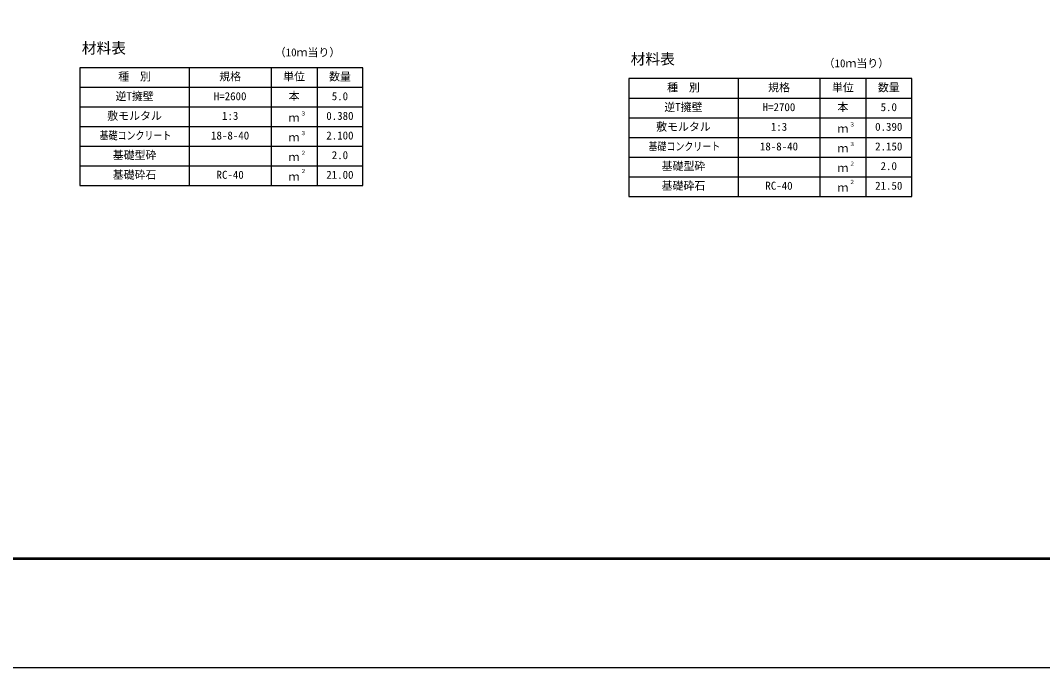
# Model space of a CAD drawing. Units: millimetres, scale not verified. Extents: x -42000 to 42000, y -14850 to 14850.
# Drawn here: x 14131 to 23489, y -14850 to -8921 of the extents above; entities that cross this region are included whole.
import ezdxf
from ezdxf.enums import TextEntityAlignment as Align

# ---------------------------------------------------------------- set-up
doc = ezdxf.new("R2010")
doc.units = ezdxf.units.MM
doc.header["$LTSCALE"] = 50
for name, color, linetype, lineweight in [('0-2_Defpoints', 5, 'Continuous', 25), ('0-4_HYO', 3, 'Continuous', 25), ('0-5_HYO2', 4, 'Continuous', 25), ('0-8_TXT', 7, 'Continuous', 25), ('0-9_WAKU', 3, 'Continuous', 25)]:
    doc.layers.add(name, color=color, linetype=linetype, lineweight=lineweight)
doc.styles.add('ＭＳ ゴシック', font='')
doc.styles.get('ＭＳ ゴシック').set_extended_font_data('MS Gothic')

msp = doc.modelspace()

# ---------------------------------------------------------------- linework, layer by layer
at = {"layer": '0-2_Defpoints'}
msp.add_lwpolyline([(0, -14850), (42000, -14850), (42000, 14850), (0, 14850)], close=True, dxfattribs=at)
at = {"layer": '0-4_HYO'}
for p, q in [((15676.34, -9354.23), (15676.34, -10434.23)), ((16426.34, -9354.23), (16426.34, -10434.23)), ((16846.34, -9354.23), (16846.34, -10434.23)), ((14676.34, -9534.23), (17266.34, -9534.23)), ((20701.34, -9454.23), (20701.34, -10534.23)), ((21451.34, -9454.23), (21451.34, -10534.23)), ((21871.34, -9454.23), (21871.34, -10534.23)), ((19701.34, -9634.23), (22291.34, -9634.23))]:
    msp.add_line(p, q, dxfattribs=at)
for points in [[(14676.34, -10434.23), (17266.34, -10434.23), (17266.34, -9354.23), (14676.34, -9354.23)], [(19701.34, -10534.23), (22291.34, -10534.23), (22291.34, -9454.23), (19701.34, -9454.23)]]:
    msp.add_lwpolyline(points, close=True, dxfattribs=at)
at = {"layer": '0-5_HYO2'}
for p, q in [((14676.34, -9714.23), (17266.34, -9714.23)), ((19701.34, -9814.23), (22291.34, -9814.23)), ((14676.34, -9894.23), (17266.34, -9894.23)), ((19701.34, -9994.23), (22291.34, -9994.23)), ((14676.34, -10074.23), (17266.34, -10074.23)), ((19701.34, -10174.23), (22291.34, -10174.23)), ((14676.34, -10254.23), (17266.34, -10254.23)), ((19701.34, -10354.23), (22291.34, -10354.23))]:
    msp.add_line(p, q, dxfattribs=at)
at = {"layer": '0-9_WAKU', "lineweight": 50}
msp.add_lwpolyline([(1000, -13850), (41000, -13850), (41000, 13850), (1000, 13850)], close=True, dxfattribs=at)

# ---------------------------------------------------------------- texts
at = {"layer": '0-8_TXT', "style": 'ＭＳ ゴシック'}
for s, height, p in [('材料表', 98.97, (14693.01, -9254.23)), ('（10ｍ当り）', 73.31, (16459.67, -9272.57)), ('材料表', 98.97, (19718.01, -9354.23)), ('（10ｍ当り）', 73.31, (21484.67, -9372.57)), ('種\u3000別', 73.31, (15026.34, -9494.23)), ('規格', 73.31, (15951.34, -9494.23)), ('単位', 73.31, (16536.34, -9494.23)), ('数量', 73.31, (16956.34, -9494.23)), ('種\u3000別', 73.31, (20051.34, -9594.23)), ('規格', 73.31, (20976.34, -9594.23)), ('単位', 73.31, (21561.34, -9594.23)), ('数量', 73.31, (21981.34, -9594.23)), ('逆T擁壁', 73.31, (15001.34, -9674.23)), ('H=2600', 73.31, (15901.34, -9674.23)), ('本', 73.31, (16586.34, -9674.23)), ('5.0', 73.31, (16981.34, -9674.23)), ('逆T擁壁', 73.31, (20026.34, -9774.23)), ('H=2700', 73.31, (20926.34, -9774.23)), ('本', 73.31, (21611.34, -9774.23)), ('5.0', 73.31, (22006.34, -9774.23)), ('敷モルタル', 73.31, (14926.34, -9854.23)), ('1:3', 73.31, (15976.34, -9854.23)), ('ｍ', 73.31, (16586.34, -9870.9)), ('３', 36.66, (16695.58, -9803.62)), ('0.380', 73.31, (16931.34, -9854.23)), ('敷モルタル', 73.31, (19951.34, -9954.23)), ('1:3', 73.31, (21001.34, -9954.23)), ('ｍ', 73.31, (21611.34, -9970.9)), ('３', 36.66, (21720.58, -9903.62)), ('0.390', 73.31, (21956.34, -9954.23)), ('18-8-40', 73.31, (15876.34, -10034.23)), ('ｍ', 73.31, (16586.34, -10050.9)), ('３', 36.66, (16695.58, -9983.62)), ('2.100', 73.31, (16931.34, -10034.23)), ('18-8-40', 73.31, (20901.34, -10134.23)), ('ｍ', 73.31, (21611.34, -10150.9)), ('３', 36.66, (21720.58, -10083.62)), ('2.150', 73.31, (21956.34, -10134.23)), ('基礎型砕', 73.31, (14976.34, -10214.23)), ('ｍ', 73.31, (16586.34, -10230.9)), ('２', 36.66, (16695.58, -10163.62)), ('2.0', 73.31, (16981.34, -10214.23)), ('基礎砕石', 73.31, (14976.34, -10394.23)), ('２', 36.66, (16695.58, -10330.28)), ('基礎型砕', 73.31, (20001.34, -10314.23)), ('ｍ', 73.31, (21611.34, -10330.9)), ('２', 36.66, (21720.58, -10263.62)), ('2.0', 73.31, (22006.34, -10314.23)), ('RC-40', 73.31, (15926.34, -10394.23)), ('ｍ', 73.31, (16586.34, -10410.9)), ('21.00', 73.31, (16931.34, -10394.23)), ('２', 36.66, (21720.58, -10430.28)), ('基礎砕石', 73.31, (20001.34, -10494.23)), ('RC-40', 73.31, (20951.34, -10494.23)), ('ｍ', 73.31, (21611.34, -10510.9)), ('21.50', 73.31, (21956.34, -10494.23))]:
    msp.add_text(s, height=height, dxfattribs=at).set_placement(p, align=Align.BOTTOM_LEFT)
at = {"layer": '0-8_TXT', "style": 'ＭＳ ゴシック', "width": 0.8}
for p in [(14856.34, -10034.23), (19881.34, -10134.23)]:
    msp.add_text('基礎コンクリート', height=73.31, dxfattribs=at).set_placement(p, align=Align.BOTTOM_LEFT)

doc.saveas('drawing.dxf')
